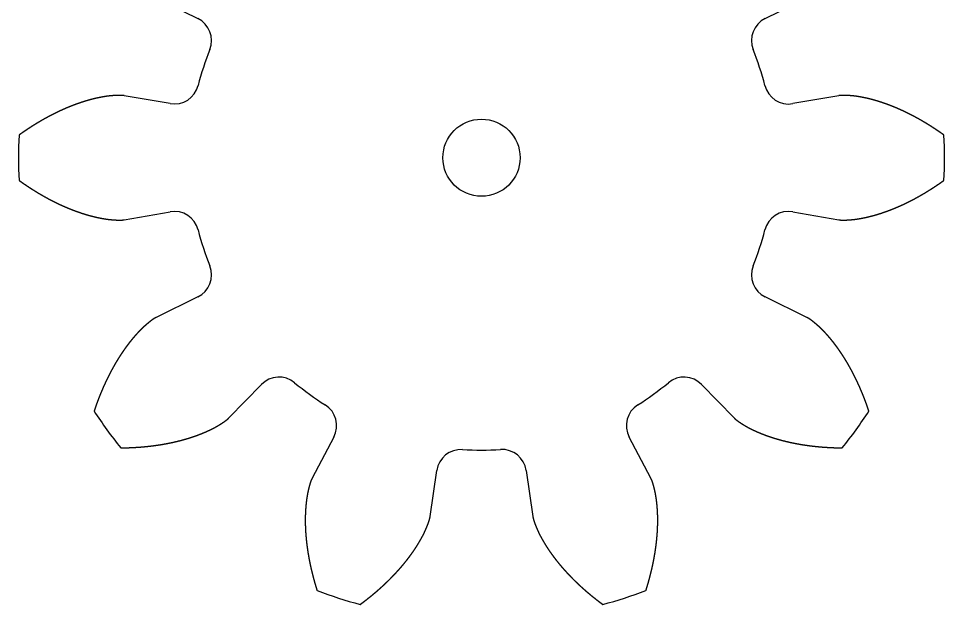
# Model space of a CAD drawing. Header units: millimetres. Extents: x -39 to 169, y -29 to 169.
# Drawn here: x -30 to 30, y -29 to 9 of the extents above; entities that cross this region are included whole.
import ezdxf

# ---------------------------------------------------------------- set-up
doc = ezdxf.new("R2010")
doc.units = ezdxf.units.MM
doc.layers.get('0').update_dxf_attribs({"linetype": 'CONTINUOUS'})

msp = doc.modelspace()

# ---------------------------------------------------------------- linework, layer by layer
for p, q in [((-21.088, 10.352), (-18.38, 9.021)), ((18.38, 9.021), (21.088, 10.352)), ((-20.172, 3.505), (-23.146, 4.02)), ((23.146, 4.02), (20.172, 3.505)), ((-23.146, -4.02), (-20.172, -3.505)), ((20.172, -3.505), (23.146, -4.02)), ((-18.38, -9.021), (-21.088, -10.352)), ((21.088, -10.352), (18.38, -9.021)), ((-16.362, -16.857), (-14.26, -14.693)), ((14.26, -14.693), (16.362, -16.857)), ((-9.567, -18.102), (-10.976, -20.771)), ((10.976, -20.771), (9.567, -18.102)), ((-3.329, -23.255), (-2.9, -20.268)), ((2.9, -20.268), (3.329, -23.255))]:
    msp.add_line(p, q)
msp.add_circle((0, 0), 2.5)
for centre, radius, start, end in [((-19.08, 7.597), 1.588, -21.70949, 63.83274), ((19.08, 7.597), 1.588, 116.16726, 201.70949), ((0, 0), 18.949, 158.29051, 165.70949), ((0, 0), 18.949, 14.29051, 21.70949), ((-19.901, 5.069), 1.587, 260.16726, 345.70949), ((19.901, 5.069), 1.588, 194.29051, 279.83274), ((0, 0), 30, 177.19388, 182.80612), ((0, 0), 30, -2.80612, 2.80612), ((-19.901, -5.069), 1.588, 14.29051, 99.83274), ((19.901, -5.069), 1.588, 80.16726, 165.70949), ((0, 0), 18.949, 194.29051, 201.70949), ((0, 0), 18.949, 338.29051, 345.70949), ((-19.08, -7.597), 1.588, -63.83274, 21.70949), ((19.08, -7.597), 1.588, 158.29051, 243.83274), ((-13.121, -15.799), 1.588, 50.29051, 135.83274), ((13.121, -15.799), 1.588, 44.16726, 129.70949), ((0, 0), 18.949, 230.29051, 237.70949), ((0, 0), 18.949, 302.29051, 309.70949), ((-10.971, -17.361), 1.587, -27.83274, 57.70949), ((10.971, -17.361), 1.587, 122.29051, 207.83274), ((0, 0), 30, 213.19388, 218.80612), ((0, 0), 30, 321.19388, 326.80612), ((-1.329, -20.494), 1.587, 86.29051, 171.83274), ((0, 0), 18.949, 266.29051, 273.70949), ((1.329, -20.494), 1.588, 8.16726, 93.70949), ((0, 0), 30, 249.19388, 254.80612), ((0, 0), 30, 285.19388, 290.80612)]:
    msp.add_arc(centre, radius, start, end)
for points in [[(-23.146, 4.02), (-23.165, 4.024), (-23.204, 4.03), (-23.262, 4.037), (-23.34, 4.042), (-23.439, 4.044), (-23.537, 4.042), (-23.636, 4.038), (-23.735, 4.032), (-23.834, 4.026), (-23.934, 4.019), (-24.033, 4.01), (-24.132, 4), (-24.232, 3.988), (-24.331, 3.974), (-24.431, 3.958), (-24.53, 3.941), (-24.63, 3.923), (-24.73, 3.903), (-24.829, 3.883), (-24.929, 3.862), (-25.028, 3.839), (-25.128, 3.815), (-25.227, 3.79), (-25.327, 3.764), (-25.426, 3.737), (-25.526, 3.709), (-25.625, 3.679), (-25.725, 3.649), (-25.824, 3.618), (-25.923, 3.586), (-26.022, 3.552), (-26.121, 3.518), (-26.22, 3.483), (-26.319, 3.447), (-26.418, 3.41), (-26.516, 3.372), (-26.615, 3.333), (-26.713, 3.294), (-26.811, 3.253), (-26.91, 3.212), (-27.008, 3.17), (-27.106, 3.126), (-27.203, 3.082), (-27.301, 3.038), (-27.398, 2.992), (-27.496, 2.946), (-27.593, 2.898), (-27.69, 2.85), (-27.787, 2.801), (-27.884, 2.752), (-27.98, 2.701), (-28.077, 2.65), (-28.173, 2.598), (-28.269, 2.545), (-28.365, 2.491), (-28.461, 2.437), (-28.556, 2.382), (-28.651, 2.326), (-28.747, 2.27), (-28.841, 2.212), (-28.936, 2.154), (-29.031, 2.096), (-29.125, 2.036), (-29.219, 1.976), (-29.313, 1.915), (-29.407, 1.853), (-29.5, 1.791), (-29.593, 1.728), (-29.686, 1.664), (-29.779, 1.6), (-29.853, 1.548), (-29.909, 1.508), (-29.946, 1.482), (-29.964, 1.469)], [(29.964, 1.469), (29.946, 1.482), (29.909, 1.508), (29.853, 1.548), (29.779, 1.6), (29.686, 1.664), (29.593, 1.728), (29.5, 1.791), (29.407, 1.853), (29.313, 1.915), (29.219, 1.976), (29.125, 2.036), (29.031, 2.096), (28.936, 2.154), (28.841, 2.212), (28.747, 2.27), (28.651, 2.326), (28.556, 2.382), (28.461, 2.437), (28.365, 2.491), (28.269, 2.545), (28.173, 2.598), (28.077, 2.65), (27.98, 2.701), (27.884, 2.752), (27.787, 2.801), (27.69, 2.85), (27.593, 2.898), (27.496, 2.946), (27.398, 2.992), (27.301, 3.038), (27.203, 3.082), (27.106, 3.126), (27.008, 3.17), (26.91, 3.212), (26.811, 3.253), (26.713, 3.294), (26.615, 3.333), (26.516, 3.372), (26.418, 3.41), (26.319, 3.447), (26.22, 3.483), (26.121, 3.518), (26.022, 3.552), (25.923, 3.586), (25.824, 3.618), (25.725, 3.649), (25.625, 3.679), (25.526, 3.709), (25.426, 3.737), (25.327, 3.764), (25.227, 3.79), (25.128, 3.815), (25.028, 3.839), (24.929, 3.862), (24.829, 3.883), (24.73, 3.903), (24.63, 3.923), (24.53, 3.941), (24.431, 3.958), (24.331, 3.974), (24.232, 3.988), (24.132, 4), (24.033, 4.01), (23.934, 4.019), (23.834, 4.026), (23.735, 4.032), (23.636, 4.038), (23.537, 4.042), (23.439, 4.044), (23.34, 4.042), (23.262, 4.037), (23.204, 4.03), (23.165, 4.024), (23.146, 4.02)], [(-29.964, -1.469), (-29.946, -1.482), (-29.909, -1.508), (-29.853, -1.548), (-29.779, -1.6), (-29.686, -1.664), (-29.593, -1.728), (-29.5, -1.791), (-29.407, -1.853), (-29.313, -1.915), (-29.219, -1.976), (-29.125, -2.036), (-29.031, -2.096), (-28.936, -2.154), (-28.841, -2.212), (-28.747, -2.27), (-28.651, -2.326), (-28.556, -2.382), (-28.461, -2.437), (-28.365, -2.491), (-28.269, -2.545), (-28.173, -2.598), (-28.077, -2.65), (-27.98, -2.701), (-27.884, -2.752), (-27.787, -2.801), (-27.69, -2.85), (-27.593, -2.898), (-27.496, -2.946), (-27.398, -2.992), (-27.301, -3.038), (-27.203, -3.082), (-27.106, -3.126), (-27.008, -3.17), (-26.91, -3.212), (-26.811, -3.253), (-26.713, -3.294), (-26.615, -3.333), (-26.516, -3.372), (-26.418, -3.41), (-26.319, -3.447), (-26.22, -3.483), (-26.121, -3.518), (-26.022, -3.552), (-25.923, -3.586), (-25.824, -3.618), (-25.725, -3.649), (-25.625, -3.679), (-25.526, -3.709), (-25.426, -3.737), (-25.327, -3.764), (-25.227, -3.79), (-25.128, -3.815), (-25.028, -3.839), (-24.929, -3.862), (-24.829, -3.883), (-24.73, -3.903), (-24.63, -3.923), (-24.53, -3.941), (-24.431, -3.958), (-24.331, -3.974), (-24.232, -3.988), (-24.132, -4), (-24.033, -4.01), (-23.934, -4.019), (-23.834, -4.026), (-23.735, -4.032), (-23.636, -4.038), (-23.537, -4.042), (-23.439, -4.044), (-23.34, -4.042), (-23.262, -4.037), (-23.204, -4.03), (-23.165, -4.024), (-23.146, -4.02)], [(23.146, -4.02), (23.165, -4.024), (23.204, -4.03), (23.262, -4.037), (23.34, -4.042), (23.439, -4.044), (23.537, -4.042), (23.636, -4.038), (23.735, -4.032), (23.834, -4.026), (23.934, -4.019), (24.033, -4.01), (24.132, -4), (24.232, -3.988), (24.331, -3.974), (24.431, -3.958), (24.53, -3.941), (24.63, -3.923), (24.73, -3.903), (24.829, -3.883), (24.929, -3.862), (25.028, -3.839), (25.128, -3.815), (25.227, -3.79), (25.327, -3.764), (25.426, -3.737), (25.526, -3.709), (25.625, -3.679), (25.725, -3.649), (25.824, -3.618), (25.923, -3.586), (26.022, -3.552), (26.121, -3.518), (26.22, -3.483), (26.319, -3.447), (26.418, -3.41), (26.516, -3.372), (26.615, -3.333), (26.713, -3.294), (26.811, -3.253), (26.91, -3.212), (27.008, -3.17), (27.106, -3.126), (27.203, -3.082), (27.301, -3.038), (27.398, -2.992), (27.496, -2.946), (27.593, -2.898), (27.69, -2.85), (27.787, -2.801), (27.884, -2.752), (27.98, -2.701), (28.077, -2.65), (28.173, -2.598), (28.269, -2.545), (28.365, -2.491), (28.461, -2.437), (28.556, -2.382), (28.651, -2.326), (28.747, -2.27), (28.841, -2.212), (28.936, -2.154), (29.031, -2.096), (29.125, -2.036), (29.219, -1.976), (29.313, -1.915), (29.407, -1.853), (29.5, -1.791), (29.593, -1.728), (29.686, -1.664), (29.779, -1.6), (29.853, -1.548), (29.909, -1.508), (29.946, -1.482), (29.964, -1.469)], [(-21.088, -10.352), (-21.106, -10.361), (-21.141, -10.379), (-21.192, -10.407), (-21.259, -10.449), (-21.339, -10.505), (-21.418, -10.565), (-21.496, -10.626), (-21.572, -10.689), (-21.649, -10.752), (-21.725, -10.817), (-21.8, -10.882), (-21.874, -10.948), (-21.948, -11.017), (-22.02, -11.086), (-22.091, -11.158), (-22.162, -11.23), (-22.232, -11.303), (-22.301, -11.378), (-22.37, -11.453), (-22.438, -11.529), (-22.505, -11.606), (-22.571, -11.683), (-22.637, -11.762), (-22.702, -11.842), (-22.767, -11.922), (-22.831, -12.003), (-22.894, -12.086), (-22.956, -12.168), (-23.018, -12.252), (-23.08, -12.336), (-23.14, -12.421), (-23.2, -12.507), (-23.26, -12.594), (-23.319, -12.681), (-23.377, -12.769), (-23.434, -12.858), (-23.491, -12.947), (-23.547, -13.037), (-23.603, -13.127), (-23.658, -13.219), (-23.713, -13.31), (-23.767, -13.403), (-23.82, -13.496), (-23.872, -13.59), (-23.924, -13.684), (-23.976, -13.779), (-24.027, -13.874), (-24.077, -13.97), (-24.127, -14.067), (-24.176, -14.164), (-24.224, -14.261), (-24.272, -14.359), (-24.319, -14.458), (-24.366, -14.557), (-24.412, -14.657), (-24.458, -14.757), (-24.502, -14.858), (-24.547, -14.959), (-24.59, -15.061), (-24.634, -15.163), (-24.676, -15.265), (-24.718, -15.368), (-24.759, -15.472), (-24.8, -15.576), (-24.84, -15.681), (-24.88, -15.785), (-24.919, -15.891), (-24.957, -15.997), (-24.995, -16.103), (-25.032, -16.21), (-25.061, -16.295), (-25.083, -16.36), (-25.098, -16.403), (-25.105, -16.424)], [(25.105, -16.424), (25.098, -16.403), (25.083, -16.36), (25.061, -16.295), (25.032, -16.21), (24.995, -16.103), (24.957, -15.997), (24.919, -15.891), (24.88, -15.785), (24.84, -15.681), (24.8, -15.576), (24.759, -15.472), (24.718, -15.368), (24.676, -15.265), (24.634, -15.163), (24.59, -15.061), (24.547, -14.959), (24.502, -14.858), (24.458, -14.757), (24.412, -14.657), (24.366, -14.557), (24.319, -14.458), (24.272, -14.359), (24.224, -14.261), (24.176, -14.164), (24.127, -14.067), (24.077, -13.97), (24.027, -13.874), (23.976, -13.779), (23.924, -13.684), (23.872, -13.59), (23.82, -13.496), (23.767, -13.403), (23.713, -13.31), (23.658, -13.219), (23.603, -13.127), (23.547, -13.037), (23.491, -12.947), (23.434, -12.858), (23.377, -12.769), (23.319, -12.681), (23.26, -12.594), (23.2, -12.507), (23.14, -12.421), (23.08, -12.336), (23.018, -12.252), (22.956, -12.168), (22.894, -12.086), (22.831, -12.003), (22.767, -11.922), (22.702, -11.842), (22.637, -11.762), (22.571, -11.683), (22.505, -11.606), (22.438, -11.529), (22.37, -11.453), (22.301, -11.378), (22.232, -11.303), (22.162, -11.23), (22.091, -11.158), (22.02, -11.086), (21.948, -11.017), (21.874, -10.948), (21.8, -10.882), (21.725, -10.817), (21.649, -10.752), (21.572, -10.689), (21.496, -10.626), (21.418, -10.565), (21.339, -10.505), (21.259, -10.449), (21.192, -10.407), (21.141, -10.379), (21.106, -10.361), (21.088, -10.352)], [(-23.378, -18.801), (-23.355, -18.8), (-23.31, -18.8), (-23.242, -18.799), (-23.152, -18.798), (-23.039, -18.796), (-22.926, -18.792), (-22.813, -18.789), (-22.701, -18.784), (-22.589, -18.779), (-22.477, -18.773), (-22.366, -18.766), (-22.255, -18.759), (-22.144, -18.751), (-22.033, -18.742), (-21.922, -18.733), (-21.812, -18.723), (-21.702, -18.712), (-21.593, -18.7), (-21.483, -18.688), (-21.374, -18.675), (-21.265, -18.661), (-21.157, -18.647), (-21.049, -18.632), (-20.941, -18.616), (-20.834, -18.599), (-20.726, -18.582), (-20.62, -18.564), (-20.513, -18.545), (-20.407, -18.525), (-20.301, -18.505), (-20.196, -18.483), (-20.091, -18.462), (-19.987, -18.439), (-19.882, -18.415), (-19.779, -18.391), (-19.675, -18.366), (-19.572, -18.341), (-19.47, -18.314), (-19.368, -18.287), (-19.266, -18.259), (-19.165, -18.23), (-19.064, -18.2), (-18.964, -18.169), (-18.865, -18.138), (-18.765, -18.106), (-18.667, -18.073), (-18.569, -18.039), (-18.471, -18.004), (-18.374, -17.969), (-18.277, -17.932), (-18.182, -17.895), (-18.086, -17.856), (-17.992, -17.817), (-17.898, -17.777), (-17.805, -17.736), (-17.712, -17.694), (-17.62, -17.651), (-17.529, -17.607), (-17.438, -17.562), (-17.348, -17.516), (-17.26, -17.469), (-17.172, -17.421), (-17.086, -17.37), (-17.001, -17.319), (-16.916, -17.267), (-16.832, -17.214), (-16.749, -17.16), (-16.666, -17.105), (-16.585, -17.049), (-16.507, -16.99), (-16.447, -16.939), (-16.404, -16.899), (-16.376, -16.871), (-16.362, -16.857)], [(16.362, -16.857), (16.376, -16.871), (16.404, -16.899), (16.447, -16.939), (16.507, -16.99), (16.585, -17.049), (16.666, -17.105), (16.749, -17.16), (16.832, -17.214), (16.916, -17.267), (17.001, -17.319), (17.086, -17.37), (17.172, -17.421), (17.26, -17.469), (17.348, -17.516), (17.438, -17.562), (17.529, -17.607), (17.62, -17.651), (17.712, -17.694), (17.805, -17.736), (17.898, -17.777), (17.992, -17.817), (18.086, -17.856), (18.182, -17.895), (18.277, -17.932), (18.374, -17.969), (18.471, -18.004), (18.569, -18.039), (18.667, -18.073), (18.765, -18.106), (18.865, -18.138), (18.964, -18.169), (19.064, -18.2), (19.165, -18.23), (19.266, -18.259), (19.368, -18.287), (19.47, -18.314), (19.572, -18.341), (19.675, -18.366), (19.779, -18.391), (19.882, -18.415), (19.987, -18.439), (20.091, -18.462), (20.196, -18.483), (20.301, -18.505), (20.407, -18.525), (20.513, -18.545), (20.62, -18.564), (20.726, -18.582), (20.834, -18.599), (20.941, -18.616), (21.049, -18.632), (21.157, -18.647), (21.265, -18.661), (21.374, -18.675), (21.483, -18.688), (21.593, -18.7), (21.702, -18.712), (21.812, -18.723), (21.922, -18.733), (22.033, -18.742), (22.144, -18.751), (22.255, -18.759), (22.366, -18.766), (22.477, -18.773), (22.589, -18.779), (22.701, -18.784), (22.813, -18.789), (22.926, -18.792), (23.039, -18.796), (23.152, -18.798), (23.242, -18.799), (23.31, -18.8), (23.355, -18.8), (23.378, -18.801)], [(-10.976, -20.771), (-10.985, -20.788), (-11.003, -20.823), (-11.028, -20.876), (-11.057, -20.949), (-11.089, -21.042), (-11.118, -21.136), (-11.144, -21.232), (-11.17, -21.328), (-11.194, -21.424), (-11.218, -21.52), (-11.24, -21.617), (-11.261, -21.715), (-11.281, -21.813), (-11.298, -21.912), (-11.314, -22.012), (-11.329, -22.112), (-11.342, -22.212), (-11.354, -22.313), (-11.366, -22.414), (-11.376, -22.515), (-11.385, -22.617), (-11.393, -22.719), (-11.4, -22.821), (-11.406, -22.924), (-11.411, -23.027), (-11.415, -23.131), (-11.418, -23.234), (-11.42, -23.338), (-11.421, -23.442), (-11.421, -23.546), (-11.42, -23.651), (-11.418, -23.755), (-11.415, -23.86), (-11.411, -23.965), (-11.407, -24.071), (-11.401, -24.176), (-11.395, -24.282), (-11.387, -24.388), (-11.379, -24.494), (-11.37, -24.6), (-11.36, -24.706), (-11.349, -24.813), (-11.338, -24.919), (-11.325, -25.026), (-11.312, -25.133), (-11.298, -25.24), (-11.283, -25.347), (-11.267, -25.454), (-11.251, -25.561), (-11.233, -25.669), (-11.215, -25.776), (-11.196, -25.884), (-11.177, -25.991), (-11.156, -26.099), (-11.135, -26.207), (-11.113, -26.314), (-11.09, -26.422), (-11.066, -26.53), (-11.042, -26.638), (-11.017, -26.746), (-10.991, -26.854), (-10.964, -26.962), (-10.937, -27.07), (-10.908, -27.178), (-10.879, -27.287), (-10.85, -27.395), (-10.819, -27.503), (-10.788, -27.611), (-10.756, -27.719), (-10.724, -27.827), (-10.697, -27.914), (-10.677, -27.979), (-10.663, -28.022), (-10.656, -28.044)], [(10.656, -28.044), (10.663, -28.022), (10.677, -27.979), (10.697, -27.914), (10.724, -27.827), (10.756, -27.719), (10.788, -27.611), (10.819, -27.503), (10.85, -27.395), (10.879, -27.287), (10.908, -27.178), (10.937, -27.07), (10.964, -26.962), (10.991, -26.854), (11.017, -26.746), (11.042, -26.638), (11.066, -26.53), (11.09, -26.422), (11.113, -26.314), (11.135, -26.207), (11.156, -26.099), (11.177, -25.991), (11.196, -25.884), (11.215, -25.776), (11.233, -25.669), (11.251, -25.561), (11.267, -25.454), (11.283, -25.347), (11.298, -25.24), (11.312, -25.133), (11.325, -25.026), (11.338, -24.919), (11.349, -24.813), (11.36, -24.706), (11.37, -24.6), (11.379, -24.494), (11.387, -24.388), (11.395, -24.282), (11.401, -24.176), (11.407, -24.071), (11.411, -23.965), (11.415, -23.86), (11.418, -23.755), (11.42, -23.651), (11.421, -23.546), (11.421, -23.442), (11.42, -23.338), (11.418, -23.234), (11.415, -23.131), (11.411, -23.027), (11.406, -22.924), (11.4, -22.821), (11.393, -22.719), (11.385, -22.617), (11.376, -22.515), (11.366, -22.414), (11.354, -22.313), (11.342, -22.212), (11.329, -22.112), (11.314, -22.012), (11.298, -21.912), (11.281, -21.813), (11.261, -21.715), (11.24, -21.617), (11.218, -21.52), (11.194, -21.424), (11.17, -21.328), (11.144, -21.232), (11.118, -21.136), (11.089, -21.042), (11.057, -20.949), (11.028, -20.876), (11.003, -20.823), (10.985, -20.788), (10.976, -20.771)], [(-7.863, -28.951), (-7.844, -28.938), (-7.808, -28.911), (-7.753, -28.87), (-7.681, -28.816), (-7.591, -28.748), (-7.502, -28.679), (-7.413, -28.61), (-7.325, -28.54), (-7.237, -28.47), (-7.15, -28.4), (-7.064, -28.329), (-6.978, -28.257), (-6.893, -28.186), (-6.808, -28.114), (-6.725, -28.041), (-6.641, -27.968), (-6.559, -27.895), (-6.477, -27.821), (-6.396, -27.747), (-6.315, -27.672), (-6.235, -27.597), (-6.156, -27.521), (-6.077, -27.446), (-6, -27.369), (-5.922, -27.293), (-5.846, -27.216), (-5.77, -27.138), (-5.695, -27.06), (-5.621, -26.982), (-5.547, -26.903), (-5.475, -26.824), (-5.403, -26.745), (-5.331, -26.665), (-5.261, -26.585), (-5.191, -26.504), (-5.122, -26.424), (-5.054, -26.342), (-4.987, -26.26), (-4.92, -26.178), (-4.855, -26.096), (-4.79, -26.013), (-4.726, -25.93), (-4.663, -25.846), (-4.601, -25.762), (-4.539, -25.678), (-4.479, -25.593), (-4.419, -25.508), (-4.361, -25.423), (-4.303, -25.337), (-4.247, -25.251), (-4.191, -25.164), (-4.136, -25.077), (-4.083, -24.99), (-4.031, -24.902), (-3.98, -24.814), (-3.929, -24.725), (-3.88, -24.637), (-3.832, -24.548), (-3.785, -24.458), (-3.739, -24.368), (-3.695, -24.278), (-3.653, -24.187), (-3.613, -24.096), (-3.574, -24.004), (-3.536, -23.912), (-3.5, -23.82), (-3.464, -23.727), (-3.429, -23.634), (-3.397, -23.541), (-3.368, -23.447), (-3.349, -23.371), (-3.338, -23.313), (-3.332, -23.275), (-3.329, -23.255)], [(3.329, -23.255), (3.332, -23.275), (3.338, -23.313), (3.349, -23.371), (3.368, -23.447), (3.397, -23.541), (3.429, -23.634), (3.464, -23.727), (3.5, -23.82), (3.536, -23.912), (3.574, -24.004), (3.613, -24.096), (3.653, -24.187), (3.695, -24.278), (3.739, -24.368), (3.785, -24.458), (3.832, -24.548), (3.88, -24.637), (3.929, -24.725), (3.98, -24.814), (4.031, -24.902), (4.083, -24.99), (4.136, -25.077), (4.191, -25.164), (4.247, -25.251), (4.303, -25.337), (4.361, -25.423), (4.419, -25.508), (4.479, -25.593), (4.539, -25.678), (4.601, -25.762), (4.663, -25.846), (4.726, -25.93), (4.79, -26.013), (4.855, -26.096), (4.92, -26.178), (4.987, -26.26), (5.054, -26.342), (5.122, -26.424), (5.191, -26.504), (5.261, -26.585), (5.331, -26.665), (5.403, -26.745), (5.475, -26.824), (5.547, -26.903), (5.621, -26.982), (5.695, -27.06), (5.77, -27.138), (5.846, -27.216), (5.922, -27.293), (6, -27.369), (6.077, -27.446), (6.156, -27.521), (6.235, -27.597), (6.315, -27.672), (6.396, -27.747), (6.477, -27.821), (6.559, -27.895), (6.641, -27.968), (6.725, -28.041), (6.808, -28.114), (6.893, -28.186), (6.978, -28.257), (7.064, -28.329), (7.15, -28.4), (7.237, -28.47), (7.325, -28.54), (7.413, -28.61), (7.502, -28.679), (7.591, -28.748), (7.681, -28.816), (7.753, -28.87), (7.808, -28.911), (7.844, -28.938), (7.863, -28.951)]]:
    msp.add_open_spline(points, degree=5)

doc.saveas('drawing.dxf')
